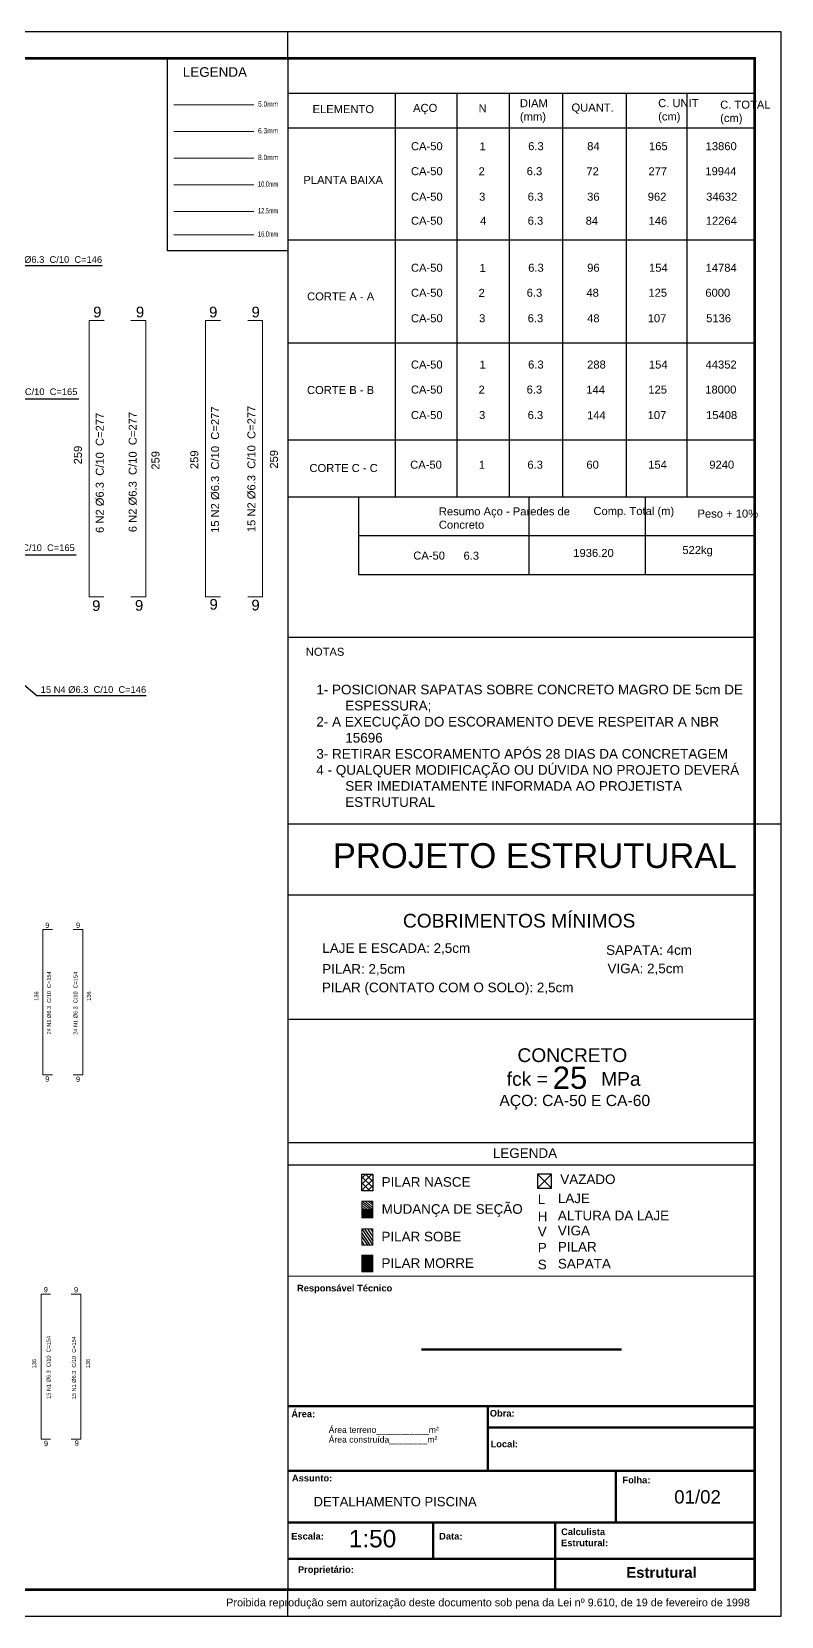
# Model space of a CAD drawing. Header units: centimetres. Extents: x 1386 to 1561, y 365 to 425.
# Drawn here: x 1442.2 to 1470.3, y 365.8 to 425.2 of the extents above; entities that cross this region are included whole.
import ezdxf
from ezdxf.enums import TextEntityAlignment as Align

# ---------------------------------------------------------------- set-up
doc = ezdxf.new("R2010")
doc.units = ezdxf.units.CM
for name, color, linetype, lineweight in [('ARM_LONGITUDINAL_Ø10', 33, 'Continuous', 9), ('ARM_LONGITUDINAL_Ø12_5', 34, 'Continuous', 9), ('ARM_LONGITUDINAL_Ø16', 212, 'Continuous', 9), ('ARM_LONGITUDINAL_Ø6_3', 31, 'Continuous', 9), ('ARM_LONGITUDINAL_Ø8', 32, 'Continuous', 9), ('ARM_TRANSVERSAL_Ø5', 120, 'Continuous', 9), ('DT-Textos', 7, 'Continuous', 5), ('G-ANNO-TEXT', 231, 'Continuous', 30)]:
    doc.layers.add(name, color=color, linetype=linetype, lineweight=lineweight)
for name, color, linetype in [('ARQ-FOLHA', 7, 'Continuous'), ('Camada 1', 7, 'Continuous'), ('COTA CYPE', 31, 'Continuous'), ('PDF_1', 7, 'Continuous'), ('PDF_PILAR_BETAO', 7, 'Continuous'), ('PDF_Text', 7, 'Continuous')]:
    doc.layers.add(name, color=color, linetype=linetype)
doc.styles.add('Arial', font='arial.ttf', dxfattribs={"height": 2.9})
doc.styles.add('Arial_1', font='arial.ttf')
doc.styles.add('Arial_2', font='arial.ttf', dxfattribs={"height": 5})
doc.styles.add('Arial_3', font='arial.ttf', dxfattribs={"height": 2.3})
doc.styles.add('Arial_B', font='arialbd.ttf', dxfattribs={"height": 2.5})
doc.styles.add('Arial_B_1', font='arialbd.ttf', dxfattribs={"height": 4})
doc.styles.add('PDF Arial', font='arial.ttf')
doc.styles.get("Standard").update_dxf_attribs({"font": 'arial.ttf'})
doc.styles.add('TQS_ARIAL', font='arial.ttf')

# ---------------------------------------------------------------- blocks, each defined once
blk = doc.blocks.new('FOLHA A1')
at = {"layer": 'ARQ-FOLHA'}
for p, q in [((841, 0), (0, 0)), ((656, -10), (656, 0)), ((841, -594), (841, 0)), ((831, -297), (841, -297)), ((656, -594), (656, -584)), ((0, -594), (841, -594))]:
    blk.add_line(p, q, dxfattribs=at)
at = {"layer": 'ARQ-FOLHA', "const_width": 1}
blk.add_lwpolyline([(25, -10), (25, -584), (831, -584), (831, -10), (25, -10)], dxfattribs=at)

msp = doc.modelspace()

# ---------------------------------------------------------------- hatches: boundary and pattern name
h = msp.add_hatch(color=256)
h.dxf.hatch_style = 1
h.paths.add_polyline_path([(1454.9449, 380.7686), (1454.9449, 381.0764), (1454.5416, 381.0764), (1454.5416, 380.7686)])
h = msp.add_hatch(color=256)
h.dxf.hatch_style = 1
h.paths.add_polyline_path([(1454.5416, 378.7448), (1454.9449, 378.7448), (1454.9449, 379.3603), (1454.5416, 379.3603)])
at = {"layer": 'COTA CYPE'}
h = msp.add_hatch(dxfattribs=at)
h.set_pattern_fill('ANSI37', color=256, scale=0.05)
h.set_pattern_definition([(45, (722.89998, 263.51435), (-0.1122532, 0.1122532), []), (135, (722.89998, 263.51435), (-0.1122532, -0.1122532), [])])
h.paths.add_polyline_path([(1454.9449, 382.3987), (1454.5416, 382.3987), (1454.5416, 381.7833), (1454.9449, 381.7833)])

# ---------------------------------------------------------------- linework, layer by layer
for p, q in [((1451.757, 424.2282), (1451.757, 366.8282)), ((1451.757, 422.9187), (1469.257, 422.9187)), ((1455.7822, 422.9187), (1455.7822, 407.798)), ((1458.101, 422.9187), (1458.101, 407.798)), ((1460.062, 422.9187), (1460.062, 407.798)), ((1462.0592, 422.9187), (1462.0592, 407.798)), ((1464.4376, 422.9187), (1464.4376, 407.798)), ((1466.7143, 422.9187), (1466.7143, 407.798)), ((1451.757, 421.6195), (1469.257, 421.6195)), ((1451.757, 417.4229), (1469.257, 417.4229)), ((1451.757, 413.5646), (1469.257, 413.5646)), ((1451.757, 409.9258), (1469.257, 409.9258)), ((1451.757, 407.798), (1469.257, 407.798)), ((1454.4167, 407.798), (1454.4167, 404.8805)), ((1460.7954, 407.798), (1460.7954, 404.8805)), ((1465.1501, 407.798), (1465.1501, 404.8805)), ((1454.4167, 406.3393), (1469.257, 406.3393)), ((1454.4167, 404.8805), (1469.257, 404.8805)), ((1451.757, 402.5276), (1469.257, 402.5276)), ((1451.757, 383.5879), (1469.257, 383.5879)), ((1451.757, 382.7461), (1469.257, 382.7461)), ((1461.6476, 382.4072), (1461.1226, 381.8822)), ((1461.1226, 382.4072), (1461.6476, 381.8822)), ((1454.5416, 380.3588), (1454.9449, 379.7433)), ((1454.5416, 380.1943), (1454.8371, 379.7433)), ((1454.6354, 380.3588), (1454.9449, 379.8865)), ((1454.7433, 380.3588), (1454.9449, 380.0511)), ((1454.8629, 380.3588), (1454.9449, 380.2336)), ((1454.5416, 380.0511), (1454.7433, 379.7433)), ((1454.5416, 379.8734), (1454.6268, 379.7433)), ((1451.757, 378.5794), (1469.257, 378.5897)), ((1469.257, 367.9863), (1459.257, 367.9863)), ((1469.257, 366.8282), (1469.257, 367.9863)), ((1461.784, 366.8282), (1469.257, 366.8282))]:
    msp.add_line(p, q)
at = {"color": 8}
for p, q in [((1443.9289, 411.4555), (1439.8315, 411.4555)), ((1443.8297, 405.6076), (1439.7323, 405.6076))]:
    msp.add_line(p, q, dxfattribs=at)
at = {"lineweight": 90}
for p, q in [((1464.2739, 375.8324), (1456.7739, 375.8324)), ((1451.757, 373.7113), (1469.257, 373.7113)), ((1459.257, 371.284), (1459.257, 373.7113)), ((1459.257, 372.9062), (1469.257, 372.9062)), ((1451.757, 371.284), (1469.257, 371.284)), ((1451.757, 371.284), (1469.257, 371.284)), ((1464.057, 369.3485), (1464.057, 371.284)), ((1451.757, 369.3485), (1469.257, 369.3485)), ((1457.2125, 367.9863), (1457.2125, 369.3485)), ((1461.784, 366.8282), (1461.784, 369.3485)), ((1451.757, 367.9863), (1469.257, 367.9863))]:
    msp.add_line(p, q, dxfattribs=at)
at = {"color": 8, "lineweight": 25}
for p, q in [((1469.257, 367.9863), (1459.257, 367.9863)), ((1469.257, 366.8282), (1469.257, 367.9863)), ((1459.257, 366.8282), (1469.257, 366.8282))]:
    msp.add_line(p, q, dxfattribs=at)
msp.add_lwpolyline([(1447.2487, 424.2282), (1451.757, 424.2282), (1451.757, 417.0077), (1447.2487, 417.0077)], close=True)
at = {"color": 8}
for points in [[(1444.8005, 416.4545), (1440.7031, 416.4545), (1439.9185, 416.0177)], [(1446.4519, 400.3352), (1442.3545, 400.3352), (1441.7953, 400.8095)]]:
    msp.add_lwpolyline(points, dxfattribs=at)
msp.add_lwpolyline([(1461.1226, 381.8822), (1461.6476, 381.8822), (1461.6476, 382.4072), (1461.1226, 382.4072), (1461.1226, 381.8822)])
at = {"layer": 'ARM_LONGITUDINAL_Ø10'}
msp.add_line((1447.4879, 419.484), (1450.4879, 419.484), dxfattribs=at)
at = {"layer": 'ARM_LONGITUDINAL_Ø12_5'}
msp.add_line((1447.4879, 418.484), (1450.4879, 418.484), dxfattribs=at)
at = {"layer": 'ARM_LONGITUDINAL_Ø16'}
msp.add_line((1447.4879, 417.6114), (1450.4879, 417.6114), dxfattribs=at)
at = {"layer": 'ARM_LONGITUDINAL_Ø6_3'}
for p, q in [((1447.4879, 421.484), (1450.4879, 421.484)), ((1444.3137, 404.0385), (1444.8717, 404.0385)), ((1446.4375, 404.0385), (1445.8775, 404.0385)), ((1448.6796, 404.0385), (1449.2396, 404.0385)), ((1450.818, 404.0385), (1450.258, 404.0385))]:
    msp.add_line(p, q, dxfattribs=at)
for points in [[(1444.8737, 414.3985), (1444.3137, 414.3985), (1444.3137, 404.0385)], [(1445.8775, 414.3985), (1446.4375, 414.3985), (1446.4376, 404.0385)], [(1449.2396, 414.3985), (1448.6796, 414.3985), (1448.6795, 404.0385)], [(1450.258, 414.3985), (1450.818, 414.3985), (1450.818, 404.0385)], [(1442.9433, 386.1301), (1442.5833, 386.1301), (1442.5833, 391.5701), (1442.9433, 391.5701)], [(1443.7179, 391.5701), (1444.0779, 391.5701), (1444.0779, 386.1301), (1443.7179, 386.1301)], [(1442.8718, 372.4692), (1442.5118, 372.4692), (1442.5118, 377.9092), (1442.8718, 377.9092)], [(1443.6463, 377.9092), (1444.0063, 377.9092), (1444.0063, 372.4692), (1443.6463, 372.4692)]]:
    msp.add_lwpolyline(points, dxfattribs=at)
at = {"layer": 'ARM_LONGITUDINAL_Ø8'}
msp.add_line((1447.4879, 420.484), (1450.4879, 420.484), dxfattribs=at)
at = {"layer": 'ARM_TRANSVERSAL_Ø5'}
msp.add_line((1447.4879, 422.484), (1450.4879, 422.484), dxfattribs=at)
at = {"layer": 'Camada 1', "color": 0, "lineweight": 25}
for p, q in [((1451.757, 395.5282), (1469.257, 395.5282)), ((1451.757, 392.8689), (1469.257, 392.8689)), ((1451.757, 388.2155), (1469.257, 388.2155)), ((1469.257, 366.8282), (1469.257, 384.5414))]:
    msp.add_line(p, q, dxfattribs=at)
at = {"layer": 'COTA CYPE'}
msp.add_lwpolyline([(1454.5416, 382.3987), (1454.9449, 382.3987), (1454.9449, 381.7833), (1454.5416, 381.7833)], close=True, dxfattribs=at)
at = {"layer": 'PDF_1', "lineweight": 18}
for points in [[(1454.5416, 380.3588), (1454.9449, 380.3588), (1454.9449, 379.7433), (1454.5416, 379.7433)], [(1454.5416, 379.3603), (1454.9449, 379.3603), (1454.9449, 378.7448), (1454.5416, 378.7448)]]:
    msp.add_lwpolyline(points, close=True, dxfattribs=at)
at = {"layer": 'PDF_PILAR_BETAO', "lineweight": 18}
for p, q in [((1454.5416, 381.3841), (1454.9449, 381.0764)), ((1454.646, 381.3841), (1454.9449, 381.156)), ((1454.7667, 381.3841), (1454.9449, 381.2481)), ((1454.8499, 381.3841), (1454.9449, 381.3116)), ((1454.5416, 381.318), (1454.8582, 381.0764)), ((1454.5416, 381.2302), (1454.7433, 381.0764)), ((1454.5416, 381.1544), (1454.6439, 381.0764)), ((1454.9449, 381.0764), (1454.5416, 381.0764))]:
    msp.add_line(p, q, dxfattribs=at)
msp.add_lwpolyline([(1454.5416, 381.3841), (1454.9449, 381.3841), (1454.9449, 380.7686), (1454.5416, 380.7686)], close=True, dxfattribs=at)

# ---------------------------------------------------------------- block references
at = {"layer": 'ARQ-FOLHA', "xscale": 0.1, "yscale": 0.1, "zscale": 0.1}
msp.add_blockref('FOLHA A1', (1386.157, 425.2282), dxfattribs=at)

# ---------------------------------------------------------------- texts
at = {"insert": (1452.7278, 370.303), "char_height": 0.35, "attachment_point": 1}
msp.add_mtext_dynamic_manual_height_columns('DETALHAMENTO PISCINA', width=11.829823, gutter_width=12.5, heights=[1.969], dxfattribs=at)
at = {"layer": 'Camada 1', "color": 0, "lineweight": 25, "style": 'TQS_ARIAL'}
for s, height, p in [('LEGENDA', 0.36043, (1447.8257, 423.5364)), ('PROJETO ESTRUTURAL', 0.928807, (1453.4485, 393.8808)), ('COBRIMENTOS MÍNIMOS', 0.514893, (1456.076, 391.6458)), ('LAJE E ESCADA: 2,5cm', 0.360425, (1453.0553, 390.6965)), ('SAPATA: 4cm', 0.360425, (1463.6915, 390.6231)), ('PILAR: 2,5cm', 0.360425, (1453.0509, 389.9155)), ('VIGA: 2,5cm', 0.360425, (1463.744, 389.9337)), ('PILAR (CONTATO COM O SOLO): 2,5cm', 0.360425, (1453.0397, 389.2222)), ('CONCRETO', 0.51489, (1460.3673, 386.6052)), ('fck =          MPa', 0.514893, (1459.9674, 385.7148)), ('25', 0.83413, (1461.6909, 385.6006)), ('AÇO: CA-50 E CA-60', 0.420812, (1459.6911, 384.9543)), ('LEGENDA', 0.36043, (1459.4469, 383.0109)), ('PILAR NASCE', 0.360425, (1455.2789, 381.9304)), ('VAZADO', 0.36043, (1461.9734, 382.0311)), ('MUDANÇA DE SEÇÃO', 0.360425, (1455.2789, 380.9158)), ('L', 0.3604, (1461.1286, 381.2825)), ('LAJE', 0.36043, (1461.8826, 381.3158)), ('H', 0.3604, (1461.1286, 380.6372)), ('ALTURA DA LAJE', 0.360425, (1461.8826, 380.6704)), ('PILAR SOBE', 0.36043, (1455.2705, 379.8826)), ('V', 0.3604, (1461.1286, 380.0751)), ('VIGA', 0.36043, (1461.8826, 380.1084)), ('P', 0.3604, (1461.1286, 379.4676)), ('PILAR', 0.36043, (1461.8826, 379.5009)), ('PILAR MORRE', 0.360425, (1455.2705, 378.8897)), ('S', 0.3604, (1461.1286, 378.8334)), ('SAPATA', 0.36043, (1461.8826, 378.8667))]:
    msp.add_text(s, height=height, dxfattribs=at).set_placement(p)
at = {"layer": 'DT-Textos'}
for s, width, p, p2 in [('5.0mm', 0.885362, (1450.6467, 422.4175), (1451.4027, 422.4175)), ('6.3mm', 0.885362, (1450.6467, 421.4175), (1451.4027, 421.4175)), ('8.0mm', 0.885362, (1450.6467, 420.4175), (1451.4027, 420.4175)), ('10.0mm', 0.749051, (1450.6467, 419.4175), (1451.4027, 419.4175)), ('12.5mm', 0.749051, (1450.6467, 418.4175), (1451.4027, 418.4175)), ('16.0mm', 0.749051, (1450.6467, 417.5448), (1451.4027, 417.5448))]:
    msp.add_text(s, height=0.2, dxfattribs=dict(at, width=width)).set_placement(p, p2, align=Align.FIT)
for s, height, p in [('15 N4 Ø6.3  C/10  C=146', 0.25, (1440.8506, 416.5628)), ('9', 0.4, (1444.4652, 414.5194)), ('9', 0.4, (1446.0672, 414.5194)), ('9', 0.4, (1448.8108, 414.5194)), ('9', 0.4, (1450.4024, 414.5194)), ('15 N1 Ø6.3  C/10  C=165', 0.25, (1439.9254, 411.607)), ('15 N1 Ø6.3  C/10  C=165', 0.25, (1439.8262, 405.7591)), ('9', 0.4, (1446.0331, 403.5232)), ('9', 0.4, (1448.8252, 403.5632)), ('9', 0.4, (1450.396, 403.5332)), ('9', 0.4, (1444.4269, 403.5132)), ('15 N4 Ø6.3  C/10  C=146', 0.25, (1442.5021, 400.4435)), ('9', 0.2, (1442.6676, 391.6306)), ('9', 0.2, (1443.8225, 391.6306)), ('9', 0.2, (1442.6676, 385.8684)), ('9', 0.2, (1443.8214, 385.8594)), ('9', 0.2, (1442.614, 377.9696)), ('9', 0.2, (1443.7472, 377.9696)), ('9', 0.2, (1442.6214, 372.2062)), ('9', 0.2, (1443.7721, 372.22))]:
    msp.add_text(s, height=height, dxfattribs=at).set_placement(p)
for s, height, p in [('15 N2 Ø6.3  C/10  C=277', 0.3, (1449.1855, 406.4379)), ('15 N2 Ø6.3  C/10  C=277', 0.3, (1450.5472, 406.4676)), ('6 N2 Ø6.3  C/10  C=277', 0.3, (1444.8637, 406.4379)), ('6 N2 Ø6.3  C/10  C=277', 0.3, (1446.0972, 406.4676)), ('259', 0.3, (1444.0438, 409.0094)), ('259', 0.3, (1446.9516, 408.8098)), ('259', 0.3, (1448.4078, 408.8327)), ('259', 0.3, (1451.39, 408.849)), ('24 N1 Ø6.3  C/10  C=154', 0.149451, (1442.8868, 387.6417)), ('24 N1 Ø6.3  C/10  C=154', 0.149451, (1443.879, 387.6269)), ('136', 0.14945, (1442.4128, 388.9034)), ('136', 0.14945, (1444.3789, 388.9034)), ('15 N1 Ø6.3  C/10  C=154', 0.149451, (1442.8692, 373.9808)), ('15 N1 Ø6.3  C/10  C=154', 0.149451, (1443.8186, 373.966)), ('136', 0.14945, (1442.3303, 375.1277)), ('136', 0.14945, (1444.3449, 375.1277))]:
    msp.add_text(s, height=height, rotation=90, dxfattribs=at).set_placement(p)
at = {"layer": 'G-ANNO-TEXT', "color": 7, "attachment_point": 1}
for s, insert, char_height, width, style in [('Responsável Técnico ', (1452.1057, 378.256), 0.25, 4.417298, 'Arial_B'), ('Área:', (1451.8942, 373.5404), 0.25, 1.074261, 'Arial_B'), ('Obra:', (1459.3302, 373.564), 0.25, 1.122362, 'Arial_B'), ('Área terreno___________m²', (1453.2948, 372.9333), 0.23, 5.659914, 'Arial_3'), ('Área construída________m²', (1453.2948, 372.5695), 0.23, 6.197044, 'Arial_3'), ('Local:', (1459.36, 372.4127), 0.25, 1.234599, 'Arial_B'), ('Assunto:', (1451.9155, 371.1344), 0.25, 1.811814, 'Arial_B'), ('Folha:', (1464.3038, 371.0632), 0.25, 1.258649, 'Arial_B'), ('01/02', (1466.2435, 370.5552), 0.5, 2.164556, 'Arial_2'), ('Escala:', (1451.8887, 368.9572), 0.25, 1.467088, 'Arial_B'), ('1:50', (1454.0453, 369.0683), 0.65491, 10.080639, 'Arial_1'), ('Data:', (1457.4343, 368.9572), 0.25, 1.050211, 'Arial_B'), ('Calculista Estrutural:', (1462.0038, 369.1215), 0.25, 2.176767, 'Arial_B'), ('Proprietário: ', (1452.1394, 367.7075), 0.25, 2.661602, 'Arial_B'), ('Estrutural', (1464.4458, 367.6708), 0.4, 3.214767, 'Arial_B_1'), ('Proibida reprodução sem autorização deste documento sob pena da Lei nº 9.610, de 19 de fevereiro de 1998', (1449.4532, 366.4932), 0.29, 23.770034, 'Arial')]:
    msp.add_mtext(s, dxfattribs=dict(at, insert=insert, char_height=char_height, width=width, style=style))
at = {"layer": 'PDF_Text', "char_height": 0.3, "attachment_point": 7, "style": 'PDF Arial'}
for s, insert in [('ELEMENTO', (1452.6883, 422.1711)), ('AÇO', (1456.4559, 422.1286)), ('N', (1458.9114, 422.2041)), ('DIAM\\P(mm)', (1460.4601, 421.8072)), ('QUANT.', (1462.3944, 422.1536)), ('C. UNIT\\P(cm)', (1465.6411, 421.8098)), ('C. TOTAL\\P(cm)', (1467.9668, 421.7528)), ('CA-50', (1456.3775, 420.7823)), ('1', (1458.9495, 420.7823)), ('6.3', (1460.7705, 420.7823)), ('84', (1462.9822, 420.7823)), ('165', (1465.2991, 420.7823)), ('13860', (1467.4215, 420.7823)), ('CA-50', (1456.3775, 419.8447)), ('2', (1458.9119, 419.8447)), ('6.3', (1460.7142, 419.8447)), ('72', (1462.9523, 419.8447)), ('277', (1465.2769, 419.8447)), ('19944', (1467.4098, 419.8447)), ('PLANTA BAIXA', (1452.3457, 419.5216)), ('CA-50', (1456.3775, 418.8884)), ('3', (1458.9307, 418.8884)), ('6.3', (1460.7517, 418.8884)), ('36', (1462.9801, 418.8884)), ('962', (1465.2507, 418.8884)), ('34632', (1467.4403, 418.8884)), ('CA-50', (1456.3775, 417.9883)), ('4', (1458.9683, 417.9883)), ('6.3', (1460.7517, 417.9883)), ('84', (1462.9249, 417.9883)), ('146', (1465.2838, 417.9883)), ('12264', (1467.4259, 417.9883)), ('CA-50', (1456.3775, 416.2259)), ('1', (1458.9495, 416.2259)), ('6.3', (1460.7705, 416.2259)), ('96', (1462.9822, 416.2259)), ('154', (1465.2991, 416.2259)), ('14784', (1467.4215, 416.2259)), ('CORTE A - A', (1452.4837, 415.1518)), ('CA-50', (1456.3775, 415.2884)), ('2', (1458.9119, 415.2884)), ('6.3', (1460.7142, 415.2884)), ('48', (1462.9523, 415.2884)), ('125', (1465.2769, 415.2884)), ('6000', (1467.4098, 415.2884)), ('CA-50', (1456.3775, 414.332)), ('3', (1458.9307, 414.332)), ('6.3', (1460.7517, 414.332)), ('48', (1462.9801, 414.332)), ('107', (1465.2507, 414.332)), ('5136', (1467.4403, 414.332)), ('CA-50', (1456.375, 412.5968)), ('1', (1458.947, 412.5968)), ('6.3', (1460.7681, 412.5968)), ('288', (1462.9798, 412.5968)), ('154', (1465.2966, 412.5968)), ('44352', (1467.4191, 412.5968)), ('CORTE B - B', (1452.4805, 411.6423)), ('CA-50', (1456.375, 411.6592)), ('2', (1458.9095, 411.6592)), ('6.3', (1460.7118, 411.6592)), ('144', (1462.9498, 411.6592)), ('125', (1465.2745, 411.6592)), ('18000', (1467.4074, 411.6592)), ('CA-50', (1456.375, 410.7029)), ('3', (1458.9283, 410.7029)), ('6.3', (1460.7493, 410.7029)), ('144', (1462.9777, 410.7029)), ('107', (1465.2482, 410.7029)), ('15408', (1467.4379, 410.7029)), ('CORTE C - C', (1452.5722, 408.7181)), ('CA-50', (1456.3478, 408.843)), ('1', (1458.9198, 408.843)), ('6.3', (1460.7409, 408.843)), ('60', (1462.9526, 408.843)), ('154', (1465.2694, 408.843)), ('9240', (1467.5585, 408.843)), ('Resumo Aço - Paredes de \\PConcreto', (1457.4219, 406.5932)), ('Comp. Total (m)', (1463.216, 407.0202)), ('Peso + 10%', (1467.1156, 407.0092)), ('CA-50', (1456.4629, 405.4355)), ('6.3', (1458.347, 405.4304)), ('1936.20', (1462.4607, 405.5347)), ('522kg', (1466.5492, 405.5584)), ('NOTAS', (1452.4374, 401.8297))]:
    msp.add_mtext(s, dxfattribs=dict(at, insert=insert))
at = {"layer": 'PDF_Text', "insert": (1452.4694, 396.1652), "char_height": 0.3614, "width": 16.631261, "attachment_point": 7, "style": 'PDF Arial'}
msp.add_mtext('{\\W2.576449; }1- POSICIONAR SAPATAS SOBRE CONCRETO MAGRO DE 5cm DE \\P{\\W5.1529;  }ESPESSURA;\\P{\\W2.576449; }2- A EXECUÇÃO DO ESCORAMENTO DEVE RESPEITAR A NBR \\P{\\W5.1529;  }15696\\P{\\W2.576449; }3- RETIRAR ESCORAMENTO APÓS 28 DIAS DA CONCRETAGEM\\P{\\W2.576449; }4 - QUALQUER MODIFICAÇÃO OU DÚVIDA NO PROJETO DEVERÁ \\P{\\W5.1529;  }SER IMEDIATAMENTE INFORMADA AO PROJETISTA \\P{\\W5.1529;  }ESTRUTURAL', dxfattribs=at)

doc.saveas('drawing.dxf')
